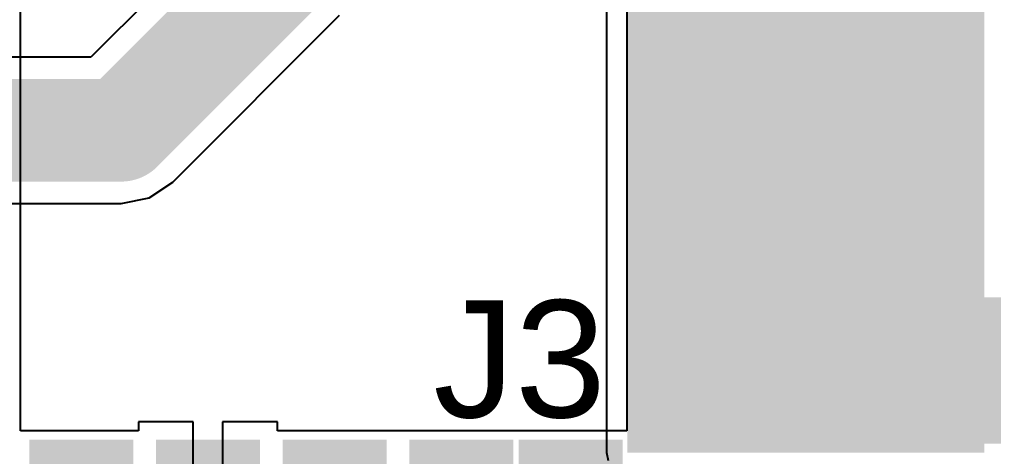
# Model space of a CAD drawing. Header units: millimetres. Extents: x -0.43 to 2.06, y -0.4 to 2.49.
# Drawn here: x 1.3732 to 1.7062, y 0.2636 to 0.4129 of the extents above; entities that cross this region are included whole.
import ezdxf

# ---------------------------------------------------------------- set-up
doc = ezdxf.new("R2010")
doc.units = ezdxf.units.MM
doc.header["$MEASUREMENT"] = 0
for name, color, linetype in [('BottomLayer', 5, 'Continuous'), ('BottomSolder', 6, 'Continuous'), ('TopLayer', 1, 'Continuous'), ('TopOverlay', 2, 'Continuous'), ('TopPaste', 8, 'Continuous'), ('TopSolder', 216, 'Continuous'), ('ViaHoleLayer', 16, 'Continuous')]:
    doc.layers.add(name, color=color, linetype=linetype)
doc.styles.add('Arial', font='', dxfattribs={"height": 0.2})
doc.styles.get('Arial').set_extended_font_data('Arial')

# ---------------------------------------------------------------- blocks, each defined once
blk = doc.blocks.new('DM3BT_DSF_PEJS_97')
at = {"layer": 'TopLayer'}
for points in [[(0.04724415, 0.26574805), (0.04724415, 0.32086615), (0.07480325, 0.32086615), (0.07480325, 0.26574805)], [(0.09055125, 0.26574805), (0.09055125, 0.32086615), (0.11811035, 0.32086615), (0.11811035, 0.26574805)], [(0.13385835, 0.26574805), (0.13385835, 0.32086615), (0.16141745, 0.32086615), (0.16141745, 0.26574805)], [(0.17716535, 0.26574805), (0.17716535, 0.32086615), (0.20472445, 0.32086615), (0.20472445, 0.26574805)], [(0.21456695, 0.27362205), (0.21456695, 0.32086615), (0.24212605, 0.32086615), (0.24212605, 0.27362205)]]:
    blk.add_hatch(color=1, dxfattribs=at).paths.add_polyline_path(points)
at = {"layer": 'TopPaste'}
for points in [[(0.04724415, 0.26574805), (0.04724415, 0.32086615), (0.07480325, 0.32086615), (0.07480325, 0.26574805)], [(0.09055125, 0.26574805), (0.09055125, 0.32086615), (0.11811035, 0.32086615), (0.11811035, 0.26574805)], [(0.13385835, 0.26574805), (0.13385835, 0.32086615), (0.16141745, 0.32086615), (0.16141745, 0.26574805)], [(0.17716535, 0.26574805), (0.17716535, 0.32086615), (0.20472445, 0.32086615), (0.20472445, 0.26574805)], [(0.21456695, 0.27362205), (0.21456695, 0.32086615), (0.24212605, 0.32086615), (0.24212605, 0.27362205)]]:
    blk.add_hatch(color=8, dxfattribs=at).paths.add_polyline_path(points)
at = {"layer": 'TopSolder'}
for points in [[(0.04324415, 0.26174805), (0.04324415, 0.32486615), (0.07880325, 0.32486615), (0.07880325, 0.26174805)], [(0.08655125, 0.26174805), (0.08655125, 0.32486615), (0.12211035, 0.32486615), (0.12211035, 0.26174805)], [(0.12985835, 0.26174805), (0.12985835, 0.32486615), (0.16541745, 0.32486615), (0.16541745, 0.26174805)], [(0.17316535, 0.26174805), (0.17316535, 0.32486615), (0.20872445, 0.32486615), (0.20872445, 0.26174805)], [(0.21056695, 0.26962205), (0.21056695, 0.32486615), (0.24612605, 0.32486615), (0.24612605, 0.26962205)]]:
    blk.add_hatch(color=216, dxfattribs=at).paths.add_polyline_path(points)

msp = doc.modelspace()

# ---------------------------------------------------------------- hatches: boundary and pattern name
at = {"layer": 'BottomLayer'}
msp.add_hatch(color=5, dxfattribs=at).paths.add_polyline_path([(1.703, 0.5615), (1.581, 0.5615), (1.581, 0.2650002), (1.703, 0.2650002)])
h = msp.add_hatch(color=5, dxfattribs=at)
edge = h.paths.add_edge_path()
edge.add_arc((1.601809, 0.3965385), 0.011811, 0, 360)
h = msp.add_hatch(color=5, dxfattribs=at)
edge = h.paths.add_edge_path()
edge.add_arc((1.6302903, 0.3965385), 0.011811, 0, 360)
h = msp.add_hatch(color=5, dxfattribs=at)
edge = h.paths.add_edge_path()
edge.add_arc((1.6587716, 0.3965385), 0.011811, 0, 360)
h = msp.add_hatch(color=5, dxfattribs=at)
edge = h.paths.add_edge_path()
edge.add_arc((1.6872529, 0.3965385), 0.011811, 0, 360)
h = msp.add_hatch(color=5, dxfattribs=at)
edge = h.paths.add_edge_path()
edge.add_arc((1.601809, 0.3678818), 0.011811, 0, 360)
h = msp.add_hatch(color=5, dxfattribs=at)
edge = h.paths.add_edge_path()
edge.add_arc((1.6302903, 0.3678818), 0.011811, 0, 360)
h = msp.add_hatch(color=5, dxfattribs=at)
edge = h.paths.add_edge_path()
edge.add_arc((1.6587716, 0.3678818), 0.011811, 0, 360)
h = msp.add_hatch(color=5, dxfattribs=at)
edge = h.paths.add_edge_path()
edge.add_arc((1.6872529, 0.3678818), 0.011811, 0, 360)
h = msp.add_hatch(color=5, dxfattribs=at)
edge = h.paths.add_edge_path()
edge.add_arc((1.601809, 0.3392251), 0.011811, 0, 360)
h = msp.add_hatch(color=5, dxfattribs=at)
edge = h.paths.add_edge_path()
edge.add_arc((1.6302903, 0.3392251), 0.011811, 0, 360)
h = msp.add_hatch(color=5, dxfattribs=at)
edge = h.paths.add_edge_path()
edge.add_arc((1.6587716, 0.3392251), 0.011811, 0, 360)
h = msp.add_hatch(color=5, dxfattribs=at)
edge = h.paths.add_edge_path()
edge.add_arc((1.6872529, 0.3392251), 0.011811, 0, 360)
h = msp.add_hatch(color=5, dxfattribs=at)
edge = h.paths.add_edge_path()
edge.add_arc((1.601809, 0.3105684), 0.011811, 0, 360)
h = msp.add_hatch(color=5, dxfattribs=at)
edge = h.paths.add_edge_path()
edge.add_arc((1.6302903, 0.3105684), 0.011811, 0, 360)
h = msp.add_hatch(color=5, dxfattribs=at)
edge = h.paths.add_edge_path()
edge.add_arc((1.6587716, 0.3105684), 0.011811, 0, 360)
h = msp.add_hatch(color=5, dxfattribs=at)
edge = h.paths.add_edge_path()
edge.add_arc((1.6872529, 0.3105684), 0.011811, 0, 360)
at = {"layer": 'BottomSolder'}
h = msp.add_hatch(color=6, dxfattribs=at)
edge = h.paths.add_edge_path()
edge.add_arc((1.601809, 0.4251952), 0.015811, 0, 360)
h = msp.add_hatch(color=6, dxfattribs=at)
edge = h.paths.add_edge_path()
edge.add_arc((1.6302903, 0.4251952), 0.015811, 0, 360)
h = msp.add_hatch(color=6, dxfattribs=at)
edge = h.paths.add_edge_path()
edge.add_arc((1.6587716, 0.4251952), 0.015811, 0, 360)
h = msp.add_hatch(color=6, dxfattribs=at)
edge = h.paths.add_edge_path()
edge.add_arc((1.6872529, 0.4251952), 0.015811, 0, 360)
h = msp.add_hatch(color=6, dxfattribs=at)
edge = h.paths.add_edge_path()
edge.add_arc((1.601809, 0.3965385), 0.015811, 0, 360)
h = msp.add_hatch(color=6, dxfattribs=at)
edge = h.paths.add_edge_path()
edge.add_arc((1.6302903, 0.3965385), 0.015811, 0, 360)
h = msp.add_hatch(color=6, dxfattribs=at)
edge = h.paths.add_edge_path()
edge.add_arc((1.6587716, 0.3965385), 0.015811, 0, 360)
h = msp.add_hatch(color=6, dxfattribs=at)
edge = h.paths.add_edge_path()
edge.add_arc((1.6872529, 0.3965385), 0.015811, 0, 360)
h = msp.add_hatch(color=6, dxfattribs=at)
edge = h.paths.add_edge_path()
edge.add_arc((1.601809, 0.3678818), 0.015811, 0, 360)
h = msp.add_hatch(color=6, dxfattribs=at)
edge = h.paths.add_edge_path()
edge.add_arc((1.6302903, 0.3678818), 0.015811, 0, 360)
h = msp.add_hatch(color=6, dxfattribs=at)
edge = h.paths.add_edge_path()
edge.add_arc((1.6587716, 0.3678818), 0.015811, 0, 360)
h = msp.add_hatch(color=6, dxfattribs=at)
edge = h.paths.add_edge_path()
edge.add_arc((1.6872529, 0.3678818), 0.015811, 0, 360)
h = msp.add_hatch(color=6, dxfattribs=at)
edge = h.paths.add_edge_path()
edge.add_arc((1.601809, 0.3392251), 0.015811, 0, 360)
h = msp.add_hatch(color=6, dxfattribs=at)
edge = h.paths.add_edge_path()
edge.add_arc((1.6302903, 0.3392251), 0.015811, 0, 360)
h = msp.add_hatch(color=6, dxfattribs=at)
edge = h.paths.add_edge_path()
edge.add_arc((1.6587716, 0.3392251), 0.015811, 0, 360)
h = msp.add_hatch(color=6, dxfattribs=at)
edge = h.paths.add_edge_path()
edge.add_arc((1.6872529, 0.3392251), 0.015811, 0, 360)
h = msp.add_hatch(color=6, dxfattribs=at)
edge = h.paths.add_edge_path()
edge.add_arc((1.601809, 0.3105684), 0.015811, 0, 360)
h = msp.add_hatch(color=6, dxfattribs=at)
edge = h.paths.add_edge_path()
edge.add_arc((1.6302903, 0.3105684), 0.015811, 0, 360)
h = msp.add_hatch(color=6, dxfattribs=at)
edge = h.paths.add_edge_path()
edge.add_arc((1.6587716, 0.3105684), 0.015811, 0, 360)
h = msp.add_hatch(color=6, dxfattribs=at)
edge = h.paths.add_edge_path()
edge.add_arc((1.6872529, 0.3105684), 0.015811, 0, 360)
at = {"layer": 'TopLayer'}
msp.add_hatch(color=1, dxfattribs=at).paths.add_polyline_path([(1.588, 0.268), (1.702, 0.268), (1.702, 0.569), (1.588, 0.569)])
h = msp.add_hatch(color=1, dxfattribs=at)
edge = h.paths.add_edge_path()
edge.add_arc((1.601809, 0.3965385), 0.011811, 0, 360)
h = msp.add_hatch(color=1, dxfattribs=at)
edge = h.paths.add_edge_path()
edge.add_arc((1.6302903, 0.3965385), 0.011811, 0, 360)
h = msp.add_hatch(color=1, dxfattribs=at)
edge = h.paths.add_edge_path()
edge.add_arc((1.6587716, 0.3965385), 0.011811, 0, 360)
h = msp.add_hatch(color=1, dxfattribs=at)
edge = h.paths.add_edge_path()
edge.add_arc((1.6872529, 0.3965385), 0.011811, 0, 360)
h = msp.add_hatch(color=1, dxfattribs=at)
edge = h.paths.add_edge_path()
edge.add_arc((1.601809, 0.3678818), 0.011811, 0, 360)
h = msp.add_hatch(color=1, dxfattribs=at)
edge = h.paths.add_edge_path()
edge.add_arc((1.6302903, 0.3678818), 0.011811, 0, 360)
h = msp.add_hatch(color=1, dxfattribs=at)
edge = h.paths.add_edge_path()
edge.add_arc((1.6587716, 0.3678818), 0.011811, 0, 360)
h = msp.add_hatch(color=1, dxfattribs=at)
edge = h.paths.add_edge_path()
edge.add_arc((1.6872529, 0.3678818), 0.011811, 0, 360)
h = msp.add_hatch(color=1, dxfattribs=at)
edge = h.paths.add_edge_path()
edge.add_arc((1.601809, 0.3392251), 0.011811, 0, 360)
h = msp.add_hatch(color=1, dxfattribs=at)
edge = h.paths.add_edge_path()
edge.add_arc((1.6302903, 0.3392251), 0.011811, 0, 360)
h = msp.add_hatch(color=1, dxfattribs=at)
edge = h.paths.add_edge_path()
edge.add_arc((1.6587716, 0.3392251), 0.011811, 0, 360)
h = msp.add_hatch(color=1, dxfattribs=at)
edge = h.paths.add_edge_path()
edge.add_arc((1.6872529, 0.3392251), 0.011811, 0, 360)
h = msp.add_hatch(color=1, dxfattribs=at)
edge = h.paths.add_edge_path()
edge.add_arc((1.601809, 0.3105684), 0.011811, 0, 360)
h = msp.add_hatch(color=1, dxfattribs=at)
edge = h.paths.add_edge_path()
edge.add_arc((1.6302903, 0.3105684), 0.011811, 0, 360)
h = msp.add_hatch(color=1, dxfattribs=at)
edge = h.paths.add_edge_path()
edge.add_arc((1.6587716, 0.3105684), 0.011811, 0, 360)
h = msp.add_hatch(color=1, dxfattribs=at)
edge = h.paths.add_edge_path()
edge.add_arc((1.6872529, 0.3105684), 0.011811, 0, 360)
at = {"layer": 'TopSolder'}
h = msp.add_hatch(color=216, dxfattribs=at)
edge = h.paths.add_edge_path()
edge.add_arc((1.601809, 0.4251952), 0.015811, 0, 360)
h = msp.add_hatch(color=216, dxfattribs=at)
edge = h.paths.add_edge_path()
edge.add_arc((1.6302903, 0.4251952), 0.015811, 0, 360)
h = msp.add_hatch(color=216, dxfattribs=at)
edge = h.paths.add_edge_path()
edge.add_arc((1.6587716, 0.4251952), 0.015811, 0, 360)
h = msp.add_hatch(color=216, dxfattribs=at)
edge = h.paths.add_edge_path()
edge.add_arc((1.6872529, 0.4251952), 0.015811, 0, 360)
h = msp.add_hatch(color=216, dxfattribs=at)
edge = h.paths.add_edge_path()
edge.add_arc((1.601809, 0.3965385), 0.015811, 0, 360)
h = msp.add_hatch(color=216, dxfattribs=at)
edge = h.paths.add_edge_path()
edge.add_arc((1.6302903, 0.3965385), 0.015811, 0, 360)
h = msp.add_hatch(color=216, dxfattribs=at)
edge = h.paths.add_edge_path()
edge.add_arc((1.6587716, 0.3965385), 0.015811, 0, 360)
h = msp.add_hatch(color=216, dxfattribs=at)
edge = h.paths.add_edge_path()
edge.add_arc((1.6872529, 0.3965385), 0.015811, 0, 360)
h = msp.add_hatch(color=216, dxfattribs=at)
edge = h.paths.add_edge_path()
edge.add_arc((1.601809, 0.3678818), 0.015811, 0, 360)
h = msp.add_hatch(color=216, dxfattribs=at)
edge = h.paths.add_edge_path()
edge.add_arc((1.6302903, 0.3678818), 0.015811, 0, 360)
h = msp.add_hatch(color=216, dxfattribs=at)
edge = h.paths.add_edge_path()
edge.add_arc((1.6587716, 0.3678818), 0.015811, 0, 360)
h = msp.add_hatch(color=216, dxfattribs=at)
edge = h.paths.add_edge_path()
edge.add_arc((1.6872529, 0.3678818), 0.015811, 0, 360)
h = msp.add_hatch(color=216, dxfattribs=at)
edge = h.paths.add_edge_path()
edge.add_arc((1.601809, 0.3392251), 0.015811, 0, 360)
h = msp.add_hatch(color=216, dxfattribs=at)
edge = h.paths.add_edge_path()
edge.add_arc((1.6302903, 0.3392251), 0.015811, 0, 360)
h = msp.add_hatch(color=216, dxfattribs=at)
edge = h.paths.add_edge_path()
edge.add_arc((1.6587716, 0.3392251), 0.015811, 0, 360)
h = msp.add_hatch(color=216, dxfattribs=at)
edge = h.paths.add_edge_path()
edge.add_arc((1.6872529, 0.3392251), 0.015811, 0, 360)
h = msp.add_hatch(color=216, dxfattribs=at)
edge = h.paths.add_edge_path()
edge.add_arc((1.601809, 0.3105684), 0.015811, 0, 360)
h = msp.add_hatch(color=216, dxfattribs=at)
edge = h.paths.add_edge_path()
edge.add_arc((1.6302903, 0.3105684), 0.015811, 0, 360)
h = msp.add_hatch(color=216, dxfattribs=at)
edge = h.paths.add_edge_path()
edge.add_arc((1.6587716, 0.3105684), 0.015811, 0, 360)
h = msp.add_hatch(color=216, dxfattribs=at)
edge = h.paths.add_edge_path()
edge.add_arc((1.6872529, 0.3105684), 0.015811, 0, 360)
at = {"layer": 'ViaHoleLayer'}
h = msp.add_hatch(color=16, dxfattribs=at)
edge = h.paths.add_edge_path()
edge.add_arc((1.601809, 0.3965385), 0.0059055, 0, 360)
h = msp.add_hatch(color=16, dxfattribs=at)
edge = h.paths.add_edge_path()
edge.add_arc((1.6302903, 0.3965385), 0.0059055, 0, 360)
h = msp.add_hatch(color=16, dxfattribs=at)
edge = h.paths.add_edge_path()
edge.add_arc((1.6587716, 0.3965385), 0.0059055, 0, 360)
h = msp.add_hatch(color=16, dxfattribs=at)
edge = h.paths.add_edge_path()
edge.add_arc((1.6872529, 0.3965385), 0.0059055, 0, 360)
h = msp.add_hatch(color=16, dxfattribs=at)
edge = h.paths.add_edge_path()
edge.add_arc((1.601809, 0.3678818), 0.0059055, 0, 360)
h = msp.add_hatch(color=16, dxfattribs=at)
edge = h.paths.add_edge_path()
edge.add_arc((1.6302903, 0.3678818), 0.0059055, 0, 360)
h = msp.add_hatch(color=16, dxfattribs=at)
edge = h.paths.add_edge_path()
edge.add_arc((1.6587716, 0.3678818), 0.0059055, 0, 360)
h = msp.add_hatch(color=16, dxfattribs=at)
edge = h.paths.add_edge_path()
edge.add_arc((1.6872529, 0.3678818), 0.0059055, 0, 360)
h = msp.add_hatch(color=16, dxfattribs=at)
edge = h.paths.add_edge_path()
edge.add_arc((1.601809, 0.3392251), 0.0059055, 0, 360)
h = msp.add_hatch(color=16, dxfattribs=at)
edge = h.paths.add_edge_path()
edge.add_arc((1.6302903, 0.3392251), 0.0059055, 0, 360)
h = msp.add_hatch(color=16, dxfattribs=at)
edge = h.paths.add_edge_path()
edge.add_arc((1.6587716, 0.3392251), 0.0059055, 0, 360)
h = msp.add_hatch(color=16, dxfattribs=at)
edge = h.paths.add_edge_path()
edge.add_arc((1.6872529, 0.3392251), 0.0059055, 0, 360)
h = msp.add_hatch(color=16, dxfattribs=at)
edge = h.paths.add_edge_path()
edge.add_arc((1.601809, 0.3105684), 0.0059055, 0, 360)
h = msp.add_hatch(color=16, dxfattribs=at)
edge = h.paths.add_edge_path()
edge.add_arc((1.6302903, 0.3105684), 0.0059055, 0, 360)
h = msp.add_hatch(color=16, dxfattribs=at)
edge = h.paths.add_edge_path()
edge.add_arc((1.6587716, 0.3105684), 0.0059055, 0, 360)
h = msp.add_hatch(color=16, dxfattribs=at)
edge = h.paths.add_edge_path()
edge.add_arc((1.6872529, 0.3105684), 0.0059055, 0, 360)

# ---------------------------------------------------------------- linework, layer by layer
at = {"layer": 'BottomLayer'}
for p, q in [((1.5738629, 0.5358629), (1.5738629, 0.2650002)), ((1.44002, 0.442347), (1.397653, 0.39998)), ((1.4256635, 0.3573365), (1.4826635, 0.4143365)), ((1.397653, 0.39998), (1.119, 0.39998)), ((1.4175594, 0.3519215), (1.4256635, 0.3573365)), ((1.119, 0.35002), (1.408, 0.35002)), ((1.408, 0.35002), (1.4175594, 0.3519215)), ((1.5738629, 0.2650002), (1.5744062, 0.262269))]:
    msp.add_line(p, q, dxfattribs=at)
at = {"layer": 'BottomLayer', "const_width": 0.035}
for points in [[(1.408, 0.375), (1.465, 0.432)], [(1.119, 0.375), (1.408, 0.375)]]:
    msp.add_lwpolyline(points, dxfattribs=at)
at = {"layer": 'BottomLayer', "const_width": 0.0175}
msp.add_lwpolyline([(1.39925, 0.375, 1), (1.41675, 0.375, 1)], format="xyb", close=True, dxfattribs=at)
msp.add_lwpolyline([(1.39925, 0.375, 1), (1.41675, 0.375, 1)], format="xyb", close=True, dxfattribs=at)
at = {"layer": 'TopLayer'}
for p, q in [((1.5808629, 0.54017), (1.5808629, 0.2724173)), ((1.3736489, 0.2724173), (1.3736489, 0.4585747)), ((1.4326534, 0.2754173), (1.4138741, 0.2754173)), ((1.4138741, 0.2754173), (1.4138741, 0.2724173)), ((1.4326534, 0.2378585), (1.4326534, 0.2754173)), ((1.4614331, 0.2754173), (1.4426534, 0.2754173)), ((1.4426534, 0.2754173), (1.4426534, 0.2378585)), ((1.4614331, 0.2724173), (1.4614331, 0.2754173)), ((1.4138741, 0.2724173), (1.3736489, 0.2724173)), ((1.50174, 0.2724173), (1.4614331, 0.2724173)), ((1.5034884, 0.2724175), (1.50174, 0.2724175)), ((1.50174, 0.2724175), (1.50174, 0.2724173)), ((1.5034884, 0.2724173), (1.5034884, 0.2724175)), ((1.5808629, 0.2724173), (1.5034884, 0.2724173))]:
    msp.add_line(p, q, dxfattribs=at)
at = {"layer": 'TopLayer', "const_width": 0.05}
for points in [[(1.637, 0.35), (1.637, 0.4385)], [(1.637, 0.35), (1.677, 0.31)], [(1.681, 0.293), (1.962, 0.293)]]:
    msp.add_lwpolyline(points, dxfattribs=at)
at = {"layer": 'TopLayer', "const_width": 0.025}
for points in [[(1.6245, 0.35, 1), (1.6495, 0.35, 1)], [(1.6245, 0.35, 1), (1.6495, 0.35, 1)], [(1.6645, 0.31, 1), (1.6895, 0.31, 1)], [(1.6685, 0.293, 1), (1.6935, 0.293, 1)]]:
    msp.add_lwpolyline(points, format="xyb", close=True, dxfattribs=at)

# ---------------------------------------------------------------- block references
msp.add_blockref('DM3BT_DSF_PEJS_97', (1.3333228, -0.0554488))

# ---------------------------------------------------------------- texts
at = {"layer": 'TopOverlay', "style": 'Arial'}
msp.add_text('J3', height=0.04, dxfattribs=at).set_placement((1.5146775, 0.2770065))

doc.saveas('drawing.dxf')
